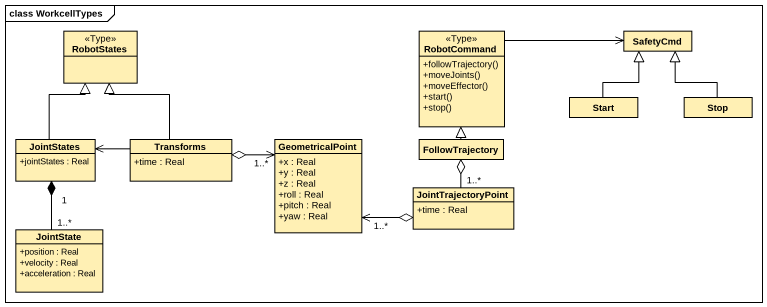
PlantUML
@startuml
mainframe class WorkcellTypes
hide circle
hide empty members
skinparam classAttributeIconSize 0
class RobotStates <<Type>> #FFF0B4
class RobotCommand <<Type>> #FFF0B4 {
  +followTrajectory()
  +moveJoints()
  +moveEffector()
  +start()
  +stop()
}
class SafetyCmd #FFF0B4
class "Start" as Start_ #FFF0B4
class "Stop" as Stop_ #FFF0B4
class JointStates #FFF0B4 {
  +jointStates : Real
}
class Transforms #FFF0B4 {
  +time : Real
}
class GeometricalPoint #FFF0B4 {
  +x : Real
  +y : Real
  +z : Real
  +roll : Real
  +pitch : Real
  +yaw : Real
}
class FollowTrajectory #FFF0B4
class JointTrajectoryPoint #FFF0B4 {
  +time : Real
}
class JointState #FFF0B4 {
  +position : Real
  +velocity : Real
  +acceleration : Real
}
RobotCommand -right-> SafetyCmd
Start_ -up-|> SafetyCmd
Stop_ -up-|> SafetyCmd
JointStates -up-|> RobotStates
JointStates "1" *-- "1..*" JointState
Transforms -up-|> RobotStates
Transforms -left-> JointStates
Transforms o-right-> "1..*" GeometricalPoint
FollowTrajectory -up-|> RobotCommand
FollowTrajectory o-- "1..*" JointTrajectoryPoint
JointTrajectoryPoint o-left-> "1..*" GeometricalPoint
@enduml
